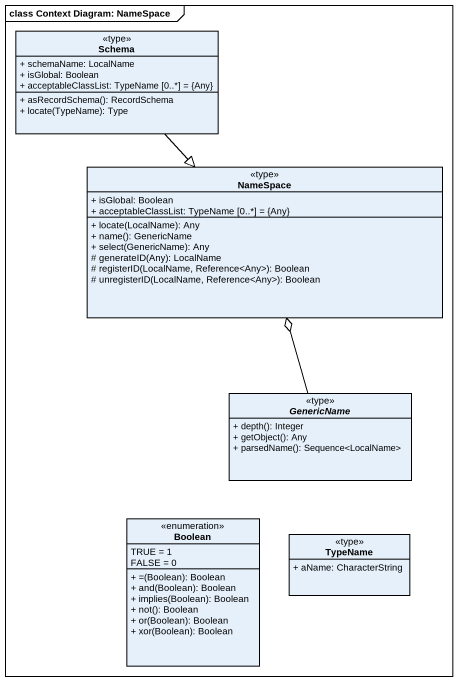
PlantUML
@startuml
mainframe class Context Diagram: NameSpace
hide circle
hide empty members
skinparam classAttributeIconSize 0
class Schema <<type>> {
  + schemaName: LocalName
  + isGlobal: Boolean
  + acceptableClassList: TypeName [0..*] = {Any}
  + asRecordSchema(): RecordSchema
  + locate(TypeName): Type
}
class "NameSpace" as NameSpace_ <<type>> {
  + isGlobal: Boolean
  + acceptableClassList: TypeName [0..*] = {Any}
  + locate(LocalName): Any
  + name(): GenericName
  + select(GenericName): Any
  # generateID(Any): LocalName
  # registerID(LocalName, Reference<Any>): Boolean
  # unregisterID(LocalName, Reference<Any>): Boolean
}
abstract class GenericName <<type>> {
  + depth(): Integer
  + getObject(): Any
  + parsedName(): Sequence<LocalName>
}
enum Boolean {
  TRUE = 1
  FALSE = 0
  + =(Boolean): Boolean
  + and(Boolean): Boolean
  + implies(Boolean): Boolean
  + not(): Boolean
  + or(Boolean): Boolean
  + xor(Boolean): Boolean
}
class TypeName <<type>> {
  + aName: CharacterString
}
Schema --|> NameSpace_
GenericName -up-o NameSpace_
@enduml
